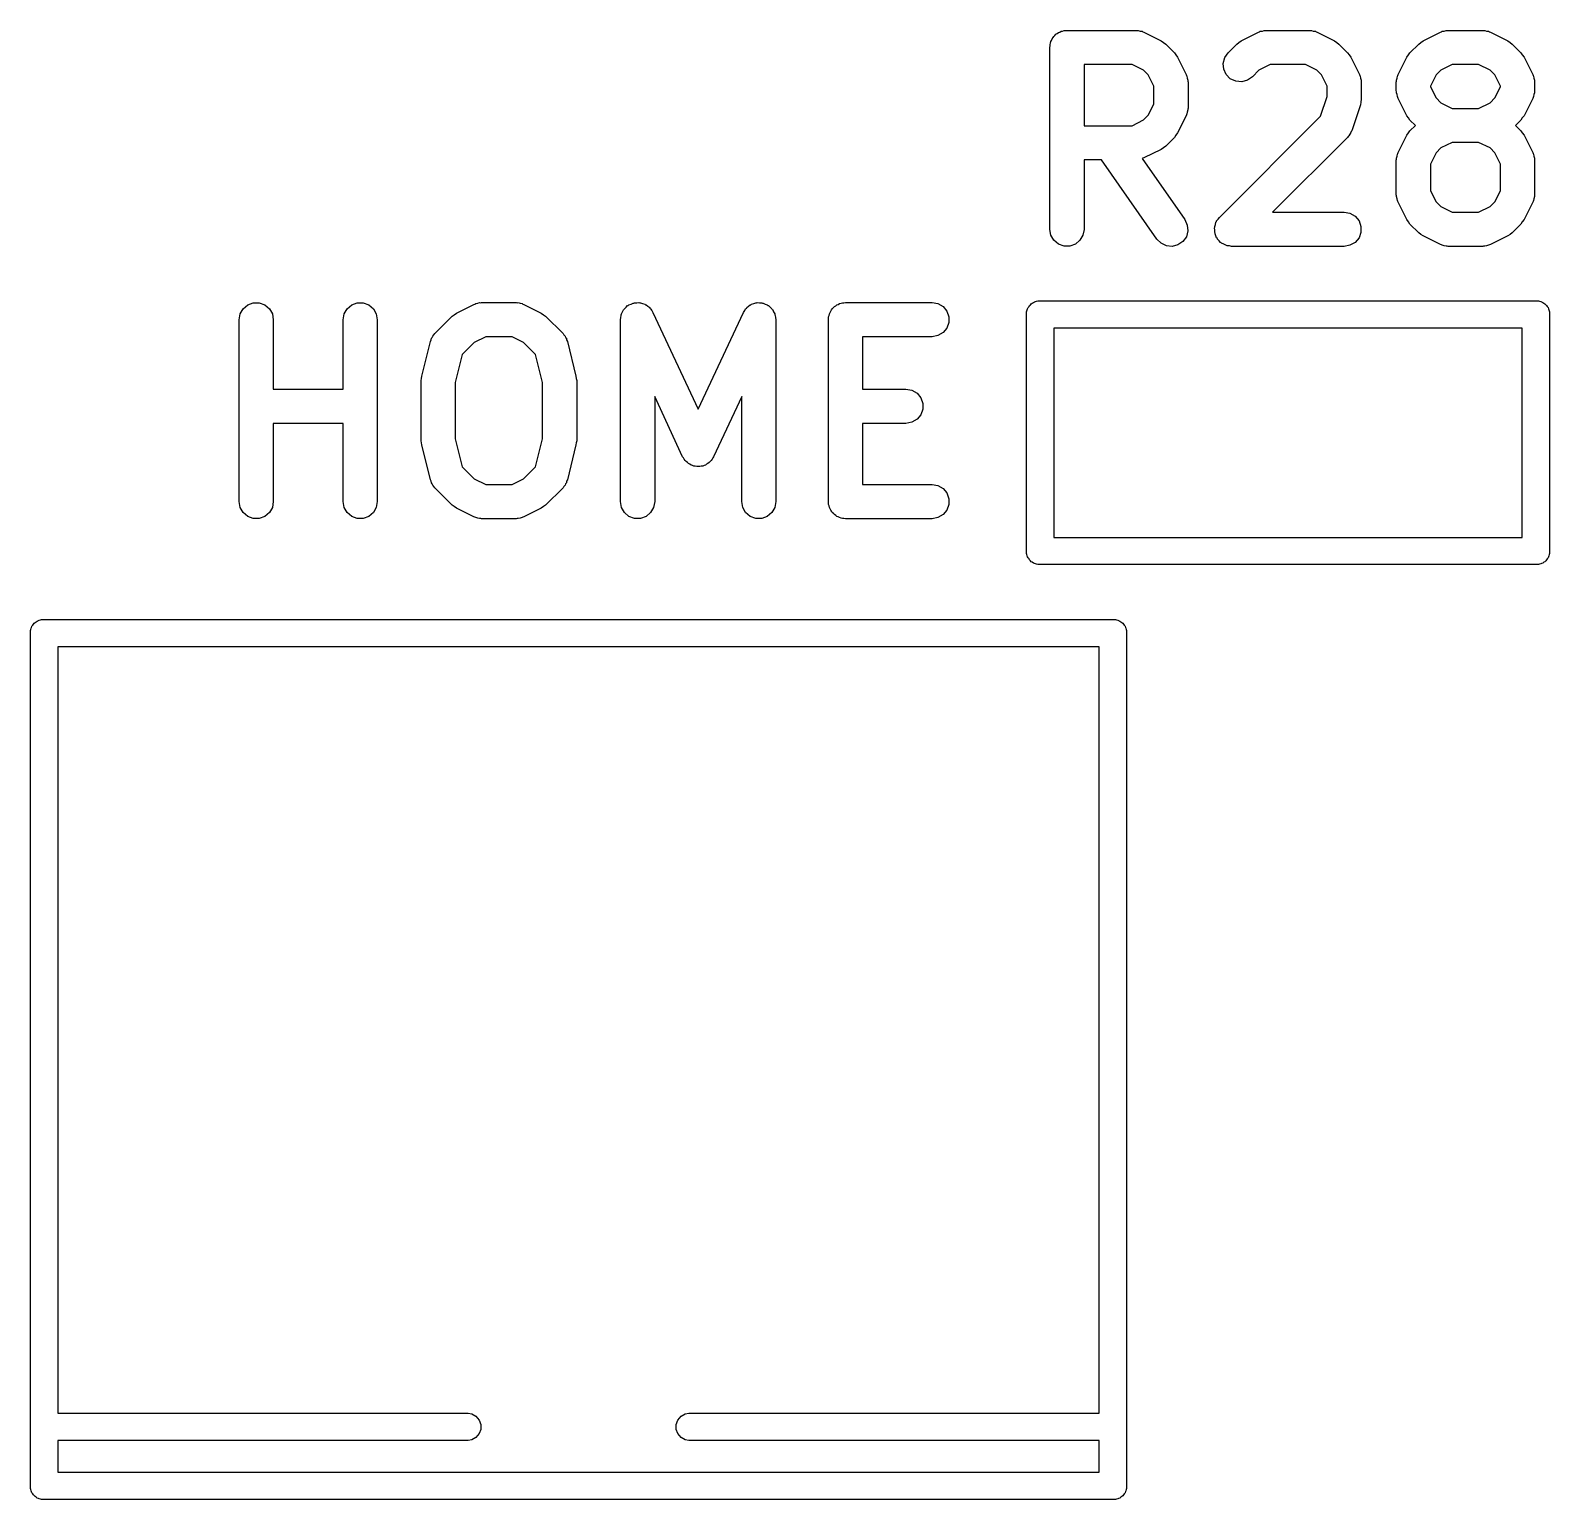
# Model space of a CAD drawing. Extents: x 553.3 to 630.8, y 408.7 to 458.1.
# Drawn here: x 566.86 to 573.54, y 410.67 to 417.13 of the extents above; entities that cross this region are included whole.
import ezdxf

# ---------------------------------------------------------------- set-up
doc = ezdxf.new("R2010")
doc.units = 0
doc.header["$MEASUREMENT"] = 0
doc.layers.add('BLACK', color=7, linetype='CONTINUOUS')

msp = doc.modelspace()

# ---------------------------------------------------------------- linework, layer by layer
at = {"layer": 'BLACK', "linetype": 'CONTINUOUS'}
for p, q in [((571.354, 417.096), (571.358, 417.101)), ((571.358, 417.101), (571.361, 417.106)), ((571.361, 417.106), (571.366, 417.111)), ((571.366, 417.111), (571.37, 417.116)), ((571.37, 417.116), (571.376, 417.119)), ((571.376, 417.119), (571.381, 417.123)), ((571.381, 417.123), (571.387, 417.125)), ((571.387, 417.125), (571.393, 417.129)), ((571.393, 417.129), (571.399, 417.13)), ((571.399, 417.13), (571.406, 417.132)), ((571.406, 417.132), (571.412, 417.132)), ((571.412, 417.132), (571.419, 417.133)), ((571.419, 417.133), (571.723, 417.133)), ((571.723, 417.133), (571.728, 417.132)), ((571.728, 417.132), (571.732, 417.133)), ((571.732, 417.133), (571.74, 417.13)), ((571.74, 417.13), (571.749, 417.129)), ((571.749, 417.129), (571.753, 417.126)), ((571.753, 417.126), (571.757, 417.125)), ((571.757, 417.125), (571.833, 417.087)), ((572.185, 417.087), (572.261, 417.125)), ((572.261, 417.125), (572.265, 417.126)), ((572.265, 417.126), (572.269, 417.129)), ((572.269, 417.129), (572.278, 417.13)), ((572.278, 417.13), (572.286, 417.133)), ((572.286, 417.133), (572.291, 417.132)), ((572.291, 417.132), (572.295, 417.133)), ((572.295, 417.133), (572.485, 417.133)), ((572.485, 417.133), (572.489, 417.132)), ((572.489, 417.132), (572.494, 417.133)), ((572.494, 417.133), (572.502, 417.13)), ((572.502, 417.13), (572.511, 417.129)), ((572.511, 417.129), (572.515, 417.126)), ((572.515, 417.126), (572.519, 417.125)), ((572.519, 417.125), (572.595, 417.087)), ((572.985, 417.087), (573.061, 417.125)), ((573.061, 417.125), (573.065, 417.126)), ((573.065, 417.126), (573.069, 417.129)), ((573.069, 417.129), (573.078, 417.13)), ((573.078, 417.13), (573.086, 417.133)), ((573.086, 417.133), (573.091, 417.132)), ((573.091, 417.132), (573.095, 417.133)), ((573.095, 417.133), (573.247, 417.133)), ((573.247, 417.133), (573.251, 417.132)), ((573.251, 417.132), (573.256, 417.133)), ((573.256, 417.133), (573.264, 417.13)), ((573.264, 417.13), (573.273, 417.129)), ((573.273, 417.129), (573.277, 417.126)), ((573.277, 417.126), (573.281, 417.125)), ((573.281, 417.125), (573.357, 417.087)), ((571.344, 417.058), (571.345, 417.065)), ((571.344, 416.258), (571.344, 417.058)), ((571.345, 417.071), (571.347, 417.077)), ((571.345, 417.065), (571.345, 417.071)), ((571.347, 417.077), (571.348, 417.084)), ((571.348, 417.084), (571.351, 417.089)), ((571.351, 417.089), (571.354, 417.096)), ((571.833, 417.087), (571.843, 417.08)), ((571.843, 417.08), (571.853, 417.073)), ((571.853, 417.073), (571.891, 417.035)), ((571.891, 417.035), (571.898, 417.025)), ((572.113, 417.014), (572.127, 417.035)), ((572.127, 417.035), (572.166, 417.073)), ((572.166, 417.073), (572.175, 417.08)), ((572.175, 417.08), (572.185, 417.087)), ((572.595, 417.087), (572.605, 417.08)), ((572.605, 417.08), (572.614, 417.073)), ((572.614, 417.073), (572.653, 417.035)), ((572.653, 417.035), (572.659, 417.025)), ((572.921, 417.025), (572.927, 417.035)), ((572.927, 417.035), (572.966, 417.073)), ((572.966, 417.073), (572.975, 417.08)), ((572.975, 417.08), (572.985, 417.087)), ((573.357, 417.087), (573.367, 417.08)), ((573.367, 417.08), (573.376, 417.073)), ((573.376, 417.073), (573.414, 417.035)), ((573.414, 417.035), (573.421, 417.025)), ((571.494, 416.983), (571.494, 416.714)), ((571.706, 416.983), (571.494, 416.983)), ((571.755, 416.958), (571.706, 416.983)), ((571.898, 417.025), (571.905, 417.015)), ((571.905, 417.015), (571.943, 416.939)), ((572.106, 416.988), (572.113, 417.014)), ((572.108, 416.962), (572.106, 416.988)), ((572.312, 416.983), (572.263, 416.958)), ((572.468, 416.983), (572.312, 416.983)), ((572.517, 416.958), (572.468, 416.983)), ((572.659, 417.025), (572.667, 417.015)), ((572.667, 417.015), (572.705, 416.939)), ((572.875, 416.939), (572.913, 417.015)), ((572.913, 417.015), (572.921, 417.025)), ((573.112, 416.983), (573.063, 416.958)), ((573.229, 416.983), (573.112, 416.983)), ((573.279, 416.958), (573.229, 416.983)), ((573.421, 417.025), (573.429, 417.015)), ((573.429, 417.015), (573.467, 416.939)), ((571.776, 416.937), (571.755, 416.958)), ((571.801, 416.888), (571.776, 416.937)), ((571.943, 416.939), (571.944, 416.935)), ((571.944, 416.935), (571.946, 416.931)), ((571.946, 416.931), (571.948, 416.923)), ((571.948, 416.923), (571.95, 416.914)), ((571.95, 416.914), (571.95, 416.91)), ((571.95, 416.91), (571.951, 416.906)), ((571.951, 416.906), (571.951, 416.791)), ((572.119, 416.939), (572.108, 416.962)), ((572.137, 416.92), (572.119, 416.939)), ((572.161, 416.909), (572.137, 416.92)), ((572.187, 416.907), (572.161, 416.909)), ((572.212, 416.914), (572.187, 416.907)), ((572.234, 416.929), (572.212, 416.914)), ((572.263, 416.958), (572.234, 416.929)), ((572.538, 416.937), (572.517, 416.958)), ((572.563, 416.888), (572.538, 416.937)), ((572.705, 416.939), (572.706, 416.935)), ((572.706, 416.935), (572.708, 416.931)), ((572.708, 416.931), (572.71, 416.923)), ((572.71, 416.923), (572.712, 416.914)), ((572.712, 416.914), (572.712, 416.91)), ((572.712, 416.91), (572.713, 416.906)), ((572.713, 416.906), (572.713, 416.83)), ((572.867, 416.906), (572.868, 416.91)), ((572.867, 416.868), (572.867, 416.906)), ((572.868, 416.914), (572.87, 416.923)), ((572.868, 416.91), (572.868, 416.914)), ((572.87, 416.923), (572.872, 416.931)), ((572.872, 416.931), (572.874, 416.935)), ((572.874, 416.935), (572.875, 416.939)), ((573.042, 416.937), (573.017, 416.888)), ((573.063, 416.958), (573.042, 416.937)), ((573.3, 416.937), (573.279, 416.958)), ((573.325, 416.888), (573.3, 416.937)), ((573.467, 416.939), (573.468, 416.935)), ((573.468, 416.935), (573.47, 416.931)), ((573.47, 416.931), (573.472, 416.923)), ((573.472, 416.923), (573.474, 416.914)), ((573.474, 416.914), (573.474, 416.91)), ((573.474, 416.91), (573.475, 416.906)), ((573.475, 416.906), (573.475, 416.868)), ((571.801, 416.809), (571.801, 416.888)), ((572.534, 416.756), (572.563, 416.842)), ((572.563, 416.842), (572.563, 416.888)), ((572.868, 416.863), (572.867, 416.868)), ((572.868, 416.859), (572.868, 416.863)), ((572.87, 416.851), (572.868, 416.859)), ((572.872, 416.842), (572.87, 416.851)), ((572.874, 416.838), (572.872, 416.842)), ((572.875, 416.834), (572.874, 416.838)), ((572.913, 416.758), (572.875, 416.834)), ((573.017, 416.888), (573.017, 416.885)), ((573.017, 416.885), (573.042, 416.836)), ((573.042, 416.836), (573.063, 416.815)), ((573.279, 416.815), (573.3, 416.836)), ((573.3, 416.836), (573.325, 416.885)), ((573.325, 416.885), (573.325, 416.888)), ((573.467, 416.834), (573.429, 416.758)), ((573.468, 416.838), (573.467, 416.834)), ((573.47, 416.842), (573.468, 416.838)), ((573.472, 416.851), (573.47, 416.842)), ((573.474, 416.859), (573.472, 416.851)), ((573.475, 416.868), (573.474, 416.863)), ((573.474, 416.863), (573.474, 416.859)), ((571.776, 416.76), (571.801, 416.809)), ((571.946, 416.766), (571.944, 416.762)), ((571.948, 416.774), (571.946, 416.766)), ((571.95, 416.783), (571.948, 416.774)), ((571.951, 416.791), (571.95, 416.787)), ((571.95, 416.787), (571.95, 416.783)), ((572.709, 416.806), (572.671, 416.692)), ((572.711, 416.818), (572.709, 416.806)), ((572.713, 416.83), (572.711, 416.818)), ((573.063, 416.815), (573.112, 416.79)), ((573.112, 416.79), (573.229, 416.79)), ((573.229, 416.79), (573.279, 416.815)), ((571.494, 416.714), (571.706, 416.714)), ((571.706, 416.714), (571.755, 416.739)), ((571.755, 416.739), (571.776, 416.76)), ((571.943, 416.758), (571.905, 416.682)), ((571.944, 416.762), (571.943, 416.758)), ((572.089, 416.311), (572.534, 416.756)), ((572.921, 416.748), (572.913, 416.758)), ((572.927, 416.738), (572.921, 416.748)), ((572.951, 416.715), (572.927, 416.738)), ((572.927, 416.692), (572.951, 416.715)), ((573.414, 416.738), (573.391, 416.715)), ((573.391, 416.715), (573.414, 416.692)), ((573.421, 416.748), (573.414, 416.738)), ((573.429, 416.758), (573.421, 416.748)), ((571.891, 416.662), (571.853, 416.624)), ((571.898, 416.672), (571.891, 416.662)), ((571.905, 416.682), (571.898, 416.672)), ((572.653, 416.662), (572.323, 416.333)), ((572.655, 416.666), (572.653, 416.662)), ((572.658, 416.669), (572.655, 416.666)), ((572.662, 416.676), (572.658, 416.669)), ((572.667, 416.684), (572.662, 416.676)), ((572.669, 416.688), (572.667, 416.684)), ((572.671, 416.692), (572.669, 416.688)), ((572.875, 416.596), (572.913, 416.673)), ((572.913, 416.673), (572.921, 416.682)), ((572.921, 416.682), (572.927, 416.692)), ((573.112, 416.64), (573.063, 416.616)), ((573.229, 416.64), (573.112, 416.64)), ((573.279, 416.616), (573.229, 416.64)), ((573.414, 416.692), (573.421, 416.682)), ((573.421, 416.682), (573.429, 416.673)), ((573.429, 416.673), (573.467, 416.596)), ((571.753, 416.571), (571.75, 416.569)), ((571.75, 416.569), (571.937, 416.301)), ((571.757, 416.572), (571.753, 416.571)), ((571.833, 416.61), (571.757, 416.572)), ((571.843, 416.617), (571.833, 416.61)), ((571.853, 416.624), (571.843, 416.617)), ((572.867, 416.563), (572.868, 416.567)), ((572.868, 416.571), (572.87, 416.58)), ((572.868, 416.567), (572.868, 416.571)), ((572.87, 416.58), (572.872, 416.589)), ((572.872, 416.589), (572.874, 416.592)), ((572.874, 416.592), (572.875, 416.596)), ((573.042, 416.595), (573.017, 416.545)), ((573.063, 416.616), (573.042, 416.595)), ((573.3, 416.595), (573.279, 416.616)), ((573.325, 416.545), (573.3, 416.595)), ((573.467, 416.596), (573.468, 416.592)), ((573.468, 416.592), (573.47, 416.589)), ((573.47, 416.589), (573.472, 416.58)), ((573.472, 416.58), (573.474, 416.571)), ((573.474, 416.571), (573.474, 416.567)), ((573.474, 416.567), (573.475, 416.563)), ((571.57, 416.564), (571.494, 416.564)), ((571.494, 416.564), (571.494, 416.258)), ((571.814, 416.215), (571.57, 416.564)), ((572.867, 416.41), (572.867, 416.563)), ((573.017, 416.545), (573.017, 416.428)), ((573.325, 416.428), (573.325, 416.545)), ((573.475, 416.563), (573.475, 416.41)), ((572.868, 416.406), (572.867, 416.41)), ((572.868, 416.402), (572.868, 416.406)), ((572.87, 416.393), (572.868, 416.402)), ((572.872, 416.385), (572.87, 416.393)), ((572.874, 416.381), (572.872, 416.385)), ((572.875, 416.377), (572.874, 416.381)), ((572.913, 416.301), (572.875, 416.377)), ((573.017, 416.428), (573.042, 416.379)), ((573.042, 416.379), (573.063, 416.358)), ((573.279, 416.358), (573.3, 416.379)), ((573.3, 416.379), (573.325, 416.428)), ((573.467, 416.377), (573.429, 416.301)), ((573.468, 416.381), (573.467, 416.377)), ((573.47, 416.385), (573.468, 416.381)), ((573.472, 416.393), (573.47, 416.385)), ((573.474, 416.402), (573.472, 416.393)), ((573.475, 416.41), (573.474, 416.406)), ((573.474, 416.406), (573.474, 416.402)), ((571.937, 416.301), (571.948, 416.277)), ((572.077, 416.296), (572.084, 416.303)), ((572.084, 416.303), (572.089, 416.311)), ((572.323, 416.333), (572.638, 416.333)), ((572.638, 416.333), (572.663, 416.329)), ((572.663, 416.329), (572.686, 416.316)), ((572.686, 416.316), (572.703, 416.296)), ((572.921, 416.291), (572.913, 416.301)), ((573.063, 416.358), (573.112, 416.333)), ((573.112, 416.333), (573.229, 416.333)), ((573.229, 416.333), (573.279, 416.358)), ((573.429, 416.301), (573.421, 416.291)), ((571.348, 416.232), (571.344, 416.258)), ((571.361, 416.21), (571.348, 416.232)), ((571.489, 416.232), (571.476, 416.21)), ((571.494, 416.258), (571.489, 416.232)), ((571.95, 416.252), (571.944, 416.226)), ((571.948, 416.277), (571.95, 416.252)), ((572.068, 416.265), (572.069, 416.268)), ((572.069, 416.255), (572.068, 416.265)), ((572.069, 416.271), (572.072, 416.28)), ((572.069, 416.268), (572.069, 416.271)), ((572.069, 416.245), (572.069, 416.255)), ((572.07, 416.242), (572.069, 416.245)), ((572.07, 416.239), (572.07, 416.242)), ((572.074, 416.23), (572.07, 416.239)), ((572.072, 416.28), (572.074, 416.29)), ((572.074, 416.29), (572.076, 416.292)), ((572.076, 416.292), (572.077, 416.296)), ((572.703, 416.296), (572.711, 416.271)), ((572.711, 416.245), (572.703, 416.221)), ((572.711, 416.271), (572.711, 416.245)), ((572.927, 416.281), (572.921, 416.291)), ((572.966, 416.243), (572.927, 416.281)), ((572.975, 416.236), (572.966, 416.243)), ((572.985, 416.229), (572.975, 416.236)), ((573.367, 416.236), (573.357, 416.229)), ((573.376, 416.243), (573.367, 416.236)), ((573.414, 416.281), (573.376, 416.243)), ((573.421, 416.291), (573.414, 416.281)), ((571.381, 416.193), (571.361, 416.21)), ((571.406, 416.184), (571.381, 416.193)), ((571.432, 416.184), (571.406, 416.184)), ((571.456, 416.193), (571.432, 416.184)), ((571.476, 416.21), (571.456, 416.193)), ((571.833, 416.197), (571.814, 416.215)), ((571.856, 416.186), (571.833, 416.197)), ((571.882, 416.183), (571.856, 416.186)), ((571.907, 416.19), (571.882, 416.183)), ((571.929, 416.205), (571.907, 416.19)), ((571.944, 416.226), (571.929, 416.205)), ((572.077, 416.221), (572.074, 416.23)), ((572.08, 416.218), (572.077, 416.221)), ((572.081, 416.215), (572.08, 416.218)), ((572.088, 416.208), (572.081, 416.215)), ((572.094, 416.201), (572.088, 416.208)), ((572.097, 416.199), (572.094, 416.201)), ((572.099, 416.197), (572.097, 416.199)), ((572.108, 416.193), (572.099, 416.197)), ((572.117, 416.188), (572.108, 416.193)), ((572.12, 416.187), (572.117, 416.188)), ((572.123, 416.186), (572.12, 416.187)), ((572.133, 416.185), (572.123, 416.186)), ((572.142, 416.183), (572.133, 416.185)), ((572.638, 416.183), (572.142, 416.183)), ((572.663, 416.188), (572.638, 416.183)), ((572.686, 416.201), (572.663, 416.188)), ((572.703, 416.221), (572.686, 416.201)), ((573.061, 416.191), (572.985, 416.229)), ((573.065, 416.19), (573.061, 416.191)), ((573.069, 416.188), (573.065, 416.19)), ((573.078, 416.186), (573.069, 416.188)), ((573.086, 416.184), (573.078, 416.186)), ((573.091, 416.184), (573.086, 416.184)), ((573.095, 416.183), (573.091, 416.184)), ((573.247, 416.183), (573.095, 416.183)), ((573.251, 416.184), (573.247, 416.183)), ((573.256, 416.184), (573.251, 416.184)), ((573.264, 416.186), (573.256, 416.184)), ((573.273, 416.188), (573.264, 416.186)), ((573.277, 416.19), (573.273, 416.188)), ((573.281, 416.191), (573.277, 416.19)), ((573.357, 416.229), (573.281, 416.191)), ((567.784, 415.887), (567.797, 415.909)), ((567.797, 415.909), (567.817, 415.926)), ((567.817, 415.926), (567.841, 415.935)), ((567.841, 415.935), (567.867, 415.935)), ((567.867, 415.935), (567.892, 415.926)), ((567.892, 415.926), (567.912, 415.909)), ((567.912, 415.909), (567.925, 415.887)), ((568.241, 415.887), (568.254, 415.909)), ((568.254, 415.909), (568.274, 415.926)), ((568.274, 415.926), (568.298, 415.935)), ((568.298, 415.935), (568.324, 415.935)), ((568.324, 415.935), (568.349, 415.926)), ((568.349, 415.926), (568.369, 415.909)), ((568.369, 415.909), (568.382, 415.887)), ((568.735, 415.89), (568.811, 415.928)), ((568.811, 415.928), (568.815, 415.929)), ((568.815, 415.929), (568.819, 415.932)), ((568.819, 415.932), (568.828, 415.933)), ((568.828, 415.933), (568.836, 415.936)), ((568.836, 415.936), (568.841, 415.935)), ((568.841, 415.935), (568.845, 415.936)), ((568.845, 415.936), (568.997, 415.936)), ((568.997, 415.936), (569.001, 415.935)), ((569.001, 415.935), (569.006, 415.936)), ((569.006, 415.936), (569.014, 415.933)), ((569.014, 415.933), (569.023, 415.932)), ((569.023, 415.932), (569.027, 415.929)), ((569.027, 415.929), (569.031, 415.928)), ((569.031, 415.928), (569.107, 415.89)), ((569.465, 415.895), (569.469, 415.904)), ((569.469, 415.904), (569.471, 415.906)), ((569.471, 415.906), (569.473, 415.909)), ((569.473, 415.909), (569.481, 415.916)), ((569.481, 415.916), (569.487, 415.923)), ((569.487, 415.923), (569.49, 415.924)), ((569.49, 415.924), (569.493, 415.926)), ((569.493, 415.926), (569.502, 415.929)), ((569.502, 415.929), (569.511, 415.934)), ((569.511, 415.934), (569.514, 415.934)), ((569.514, 415.934), (569.517, 415.935)), ((569.517, 415.935), (569.527, 415.935)), ((569.527, 415.935), (569.537, 415.936)), ((569.537, 415.936), (569.54, 415.935)), ((569.54, 415.935), (569.544, 415.935)), ((569.544, 415.935), (569.553, 415.932)), ((569.553, 415.932), (569.562, 415.929)), ((569.562, 415.929), (569.565, 415.927)), ((569.565, 415.927), (569.568, 415.926)), ((569.568, 415.926), (569.576, 415.92)), ((569.576, 415.92), (569.584, 415.914)), ((569.584, 415.914), (569.585, 415.911)), ((569.585, 415.911), (569.588, 415.909)), ((569.588, 415.909), (569.593, 415.901)), ((569.593, 415.901), (569.598, 415.893)), ((569.996, 415.893), (570.002, 415.901)), ((570.002, 415.901), (570.006, 415.909)), ((570.006, 415.909), (570.009, 415.911)), ((570.009, 415.911), (570.011, 415.914)), ((570.011, 415.914), (570.019, 415.92)), ((570.019, 415.92), (570.026, 415.926)), ((570.026, 415.926), (570.029, 415.927)), ((570.029, 415.927), (570.032, 415.929)), ((570.032, 415.929), (570.042, 415.932)), ((570.042, 415.932), (570.051, 415.935)), ((570.051, 415.935), (570.054, 415.935)), ((570.054, 415.935), (570.057, 415.936)), ((570.057, 415.936), (570.067, 415.935)), ((570.067, 415.935), (570.077, 415.935)), ((570.077, 415.935), (570.08, 415.934)), ((570.08, 415.934), (570.083, 415.934)), ((570.083, 415.934), (570.092, 415.929)), ((570.092, 415.929), (570.101, 415.926)), ((570.101, 415.926), (570.104, 415.924)), ((570.104, 415.924), (570.107, 415.923)), ((570.107, 415.923), (570.114, 415.916)), ((570.114, 415.916), (570.121, 415.909)), ((570.121, 415.909), (570.123, 415.906)), ((570.123, 415.906), (570.125, 415.904)), ((570.125, 415.904), (570.129, 415.895)), ((570.378, 415.892), (570.38, 415.899)), ((570.38, 415.899), (570.384, 415.904)), ((570.384, 415.904), (570.387, 415.909)), ((570.387, 415.909), (570.392, 415.914)), ((570.392, 415.914), (570.397, 415.919)), ((570.397, 415.919), (570.402, 415.922)), ((570.402, 415.922), (570.407, 415.926)), ((570.407, 415.926), (570.413, 415.928)), ((570.413, 415.928), (570.419, 415.932)), ((570.419, 415.932), (570.426, 415.933)), ((570.426, 415.933), (570.432, 415.935)), ((570.432, 415.935), (570.438, 415.935)), ((570.438, 415.935), (570.445, 415.936)), ((570.445, 415.936), (570.826, 415.936)), ((570.826, 415.936), (570.851, 415.932)), ((570.851, 415.932), (570.874, 415.919)), ((570.874, 415.919), (570.891, 415.899)), ((570.891, 415.899), (570.9, 415.874)), ((571.241, 415.895), (571.243, 415.9)), ((571.243, 415.9), (571.244, 415.905)), ((571.244, 415.905), (571.246, 415.909)), ((571.246, 415.909), (571.248, 415.914)), ((571.248, 415.914), (571.252, 415.919)), ((571.252, 415.919), (571.254, 415.923)), ((571.254, 415.923), (571.258, 415.927)), ((571.258, 415.927), (571.262, 415.931)), ((571.262, 415.931), (571.266, 415.933)), ((571.266, 415.933), (571.271, 415.937)), ((571.271, 415.937), (571.276, 415.939)), ((571.276, 415.939), (571.28, 415.941)), ((571.28, 415.941), (571.285, 415.942)), ((571.285, 415.942), (571.29, 415.944)), ((571.29, 415.944), (571.296, 415.944)), ((571.296, 415.944), (571.296, 415.944)), ((571.296, 415.944), (573.486, 415.944)), ((573.486, 415.944), (573.486, 415.944)), ((573.486, 415.944), (573.492, 415.944)), ((573.492, 415.944), (573.497, 415.942)), ((573.497, 415.942), (573.502, 415.941)), ((573.502, 415.941), (573.506, 415.939)), ((573.506, 415.939), (573.511, 415.937)), ((573.511, 415.937), (573.516, 415.933)), ((573.516, 415.933), (573.52, 415.931)), ((573.52, 415.931), (573.524, 415.927)), ((573.524, 415.927), (573.528, 415.923)), ((573.528, 415.923), (573.53, 415.919)), ((573.53, 415.919), (573.534, 415.914)), ((573.534, 415.914), (573.536, 415.909)), ((573.536, 415.909), (573.538, 415.905)), ((573.538, 415.905), (573.539, 415.9)), ((573.539, 415.9), (573.541, 415.895)), ((567.779, 415.861), (567.784, 415.887)), ((567.779, 415.061), (567.779, 415.861)), ((567.925, 415.887), (567.929, 415.861)), ((567.929, 415.861), (567.929, 415.555)), ((568.236, 415.861), (568.241, 415.887)), ((568.236, 415.555), (568.236, 415.861)), ((568.382, 415.887), (568.386, 415.861)), ((568.386, 415.861), (568.386, 415.061)), ((568.639, 415.8), (568.716, 415.876)), ((568.716, 415.876), (568.725, 415.883)), ((568.725, 415.883), (568.735, 415.89)), ((569.107, 415.89), (569.117, 415.883)), ((569.117, 415.883), (569.126, 415.876)), ((569.126, 415.876), (569.203, 415.8)), ((569.456, 415.861), (569.457, 415.871)), ((569.456, 415.061), (569.456, 415.861)), ((569.457, 415.871), (569.458, 415.88)), ((569.458, 415.88), (569.459, 415.883)), ((569.459, 415.883), (569.46, 415.887)), ((569.46, 415.887), (569.465, 415.895)), ((569.598, 415.893), (569.797, 415.467)), ((569.797, 415.467), (569.996, 415.893)), ((570.129, 415.895), (570.134, 415.887)), ((570.134, 415.887), (570.135, 415.883)), ((570.135, 415.883), (570.136, 415.88)), ((570.136, 415.88), (570.137, 415.871)), ((570.137, 415.871), (570.139, 415.861)), ((570.139, 415.861), (570.139, 415.061)), ((570.37, 415.861), (570.371, 415.868)), ((570.37, 415.061), (570.37, 415.861)), ((570.371, 415.874), (570.373, 415.88)), ((570.371, 415.868), (570.371, 415.874)), ((570.373, 415.88), (570.374, 415.887)), ((570.374, 415.887), (570.378, 415.892)), ((570.9, 415.848), (570.891, 415.824)), ((570.9, 415.874), (570.9, 415.848)), ((571.241, 415.889), (571.241, 415.895)), ((571.241, 414.855), (571.241, 415.889)), ((571.241, 415.889), (571.241, 415.889)), ((573.541, 415.895), (573.541, 415.889)), ((573.541, 415.889), (573.541, 415.889)), ((573.541, 415.889), (573.541, 414.839)), ((568.582, 415.613), (568.62, 415.765)), ((568.62, 415.765), (568.623, 415.772)), ((568.623, 415.772), (568.624, 415.779)), ((568.624, 415.779), (568.628, 415.783)), ((568.628, 415.783), (568.63, 415.789)), ((568.63, 415.789), (568.635, 415.794)), ((568.635, 415.794), (568.639, 415.8)), ((568.863, 415.786), (568.813, 415.761)), ((568.979, 415.786), (568.863, 415.786)), ((569.029, 415.761), (568.979, 415.786)), ((569.203, 415.8), (569.207, 415.794)), ((569.207, 415.794), (569.212, 415.789)), ((569.212, 415.789), (569.214, 415.783)), ((569.214, 415.783), (569.218, 415.779)), ((569.218, 415.779), (569.219, 415.772)), ((569.219, 415.772), (569.222, 415.765)), ((569.222, 415.765), (569.26, 415.613)), ((570.826, 415.786), (570.52, 415.786)), ((570.52, 415.786), (570.52, 415.555)), ((570.851, 415.791), (570.826, 415.786)), ((570.874, 415.804), (570.851, 415.791)), ((570.891, 415.824), (570.874, 415.804)), ((573.421, 415.824), (571.361, 415.824)), ((571.361, 415.824), (571.361, 414.904)), ((573.421, 414.904), (573.421, 415.824)), ((568.76, 415.708), (568.729, 415.585)), ((568.813, 415.761), (568.76, 415.708)), ((569.082, 415.708), (569.029, 415.761)), ((569.113, 415.585), (569.082, 415.708)), ((568.579, 415.594), (568.581, 415.603)), ((568.579, 415.328), (568.579, 415.594)), ((568.581, 415.603), (568.582, 415.613)), ((568.729, 415.585), (568.729, 415.337)), ((569.113, 415.337), (569.113, 415.585)), ((569.26, 415.613), (569.261, 415.603)), ((569.261, 415.603), (569.263, 415.594)), ((569.263, 415.594), (569.263, 415.328)), ((567.929, 415.555), (568.236, 415.555)), ((569.729, 415.258), (569.606, 415.523)), ((569.606, 415.523), (569.606, 415.061)), ((569.989, 415.523), (569.865, 415.258)), ((569.989, 415.061), (569.989, 415.523)), ((570.52, 415.555), (570.711, 415.555)), ((570.711, 415.555), (570.737, 415.551)), ((570.737, 415.551), (570.76, 415.538)), ((570.76, 415.538), (570.776, 415.518)), ((570.776, 415.518), (570.785, 415.493)), ((570.776, 415.443), (570.76, 415.423)), ((570.785, 415.467), (570.776, 415.443)), ((570.785, 415.493), (570.785, 415.467)), ((568.236, 415.405), (567.929, 415.405)), ((567.929, 415.405), (567.929, 415.061)), ((568.236, 415.061), (568.236, 415.405)), ((570.711, 415.405), (570.52, 415.405)), ((570.52, 415.405), (570.52, 415.136)), ((570.737, 415.41), (570.711, 415.405)), ((570.76, 415.423), (570.737, 415.41)), ((568.581, 415.319), (568.579, 415.328)), ((568.582, 415.31), (568.581, 415.319)), ((568.62, 415.157), (568.582, 415.31)), ((568.729, 415.337), (568.76, 415.214)), ((569.082, 415.214), (569.113, 415.337)), ((569.26, 415.31), (569.222, 415.157)), ((569.261, 415.319), (569.26, 415.31)), ((569.263, 415.328), (569.261, 415.319)), ((569.733, 415.253), (569.729, 415.258)), ((569.736, 415.247), (569.733, 415.253)), ((569.74, 415.242), (569.736, 415.247)), ((569.744, 415.237), (569.74, 415.242)), ((569.75, 415.233), (569.744, 415.237)), ((569.754, 415.228), (569.75, 415.233)), ((569.845, 415.233), (569.84, 415.228)), ((569.85, 415.237), (569.845, 415.233)), ((569.854, 415.242), (569.85, 415.237)), ((569.859, 415.247), (569.854, 415.242)), ((569.861, 415.253), (569.859, 415.247)), ((569.865, 415.258), (569.861, 415.253)), ((568.76, 415.214), (568.813, 415.161)), ((569.029, 415.161), (569.082, 415.214)), ((569.76, 415.225), (569.754, 415.228)), ((569.766, 415.222), (569.76, 415.225)), ((569.772, 415.22), (569.766, 415.222)), ((569.778, 415.217), (569.772, 415.22)), ((569.784, 415.217), (569.778, 415.217)), ((569.791, 415.215), (569.784, 415.217)), ((569.797, 415.216), (569.791, 415.215)), ((569.804, 415.215), (569.797, 415.216)), ((569.81, 415.217), (569.804, 415.215)), ((569.817, 415.217), (569.81, 415.217)), ((569.823, 415.22), (569.817, 415.217)), ((569.829, 415.222), (569.823, 415.22)), ((569.834, 415.225), (569.829, 415.222)), ((569.84, 415.228), (569.834, 415.225)), ((568.623, 415.151), (568.62, 415.157)), ((568.624, 415.144), (568.623, 415.151)), ((568.628, 415.139), (568.624, 415.144)), ((568.63, 415.133), (568.628, 415.139)), ((568.635, 415.128), (568.63, 415.133)), ((568.639, 415.122), (568.635, 415.128)), ((568.716, 415.046), (568.639, 415.122)), ((568.813, 415.161), (568.863, 415.136)), ((568.863, 415.136), (568.979, 415.136)), ((568.979, 415.136), (569.029, 415.161)), ((569.203, 415.122), (569.126, 415.046)), ((569.207, 415.128), (569.203, 415.122)), ((569.212, 415.133), (569.207, 415.128)), ((569.214, 415.139), (569.212, 415.133)), ((569.218, 415.144), (569.214, 415.139)), ((569.219, 415.151), (569.218, 415.144)), ((569.222, 415.157), (569.219, 415.151)), ((570.52, 415.136), (570.826, 415.136)), ((570.826, 415.136), (570.851, 415.132)), ((570.851, 415.132), (570.874, 415.119)), ((570.874, 415.119), (570.891, 415.099)), ((570.891, 415.099), (570.9, 415.074)), ((567.784, 415.035), (567.779, 415.061)), ((567.797, 415.013), (567.784, 415.035)), ((567.925, 415.035), (567.912, 415.013)), ((567.929, 415.061), (567.925, 415.035)), ((568.241, 415.035), (568.236, 415.061)), ((568.254, 415.013), (568.241, 415.035)), ((568.382, 415.035), (568.369, 415.013)), ((568.386, 415.061), (568.382, 415.035)), ((568.725, 415.039), (568.716, 415.046)), ((568.735, 415.032), (568.725, 415.039)), ((568.811, 414.994), (568.735, 415.032)), ((569.107, 415.032), (569.031, 414.994)), ((569.117, 415.039), (569.107, 415.032)), ((569.126, 415.046), (569.117, 415.039)), ((569.46, 415.035), (569.456, 415.061)), ((569.473, 415.013), (569.46, 415.035)), ((569.601, 415.035), (569.588, 415.013)), ((569.606, 415.061), (569.601, 415.035)), ((569.993, 415.035), (569.989, 415.061)), ((570.006, 415.013), (569.993, 415.035)), ((570.134, 415.035), (570.121, 415.013)), ((570.139, 415.061), (570.134, 415.035)), ((570.371, 415.055), (570.37, 415.061)), ((570.371, 415.048), (570.371, 415.055)), ((570.373, 415.042), (570.371, 415.048)), ((570.374, 415.035), (570.373, 415.042)), ((570.378, 415.03), (570.374, 415.035)), ((570.38, 415.024), (570.378, 415.03)), ((570.9, 415.048), (570.891, 415.024)), ((570.9, 415.074), (570.9, 415.048)), ((567.817, 414.996), (567.797, 415.013)), ((567.841, 414.987), (567.817, 414.996)), ((567.867, 414.987), (567.841, 414.987)), ((567.892, 414.996), (567.867, 414.987)), ((567.912, 415.013), (567.892, 414.996)), ((568.274, 414.996), (568.254, 415.013)), ((568.298, 414.987), (568.274, 414.996)), ((568.324, 414.987), (568.298, 414.987)), ((568.349, 414.996), (568.324, 414.987)), ((568.369, 415.013), (568.349, 414.996)), ((568.815, 414.993), (568.811, 414.994)), ((568.819, 414.991), (568.815, 414.993)), ((568.828, 414.989), (568.819, 414.991)), ((568.836, 414.987), (568.828, 414.989)), ((568.841, 414.987), (568.836, 414.987)), ((568.845, 414.986), (568.841, 414.987)), ((568.997, 414.986), (568.845, 414.986)), ((569.001, 414.987), (568.997, 414.986)), ((569.006, 414.987), (569.001, 414.987)), ((569.014, 414.989), (569.006, 414.987)), ((569.023, 414.991), (569.014, 414.989)), ((569.027, 414.993), (569.023, 414.991)), ((569.031, 414.994), (569.027, 414.993)), ((569.493, 414.996), (569.473, 415.013)), ((569.517, 414.987), (569.493, 414.996)), ((569.544, 414.987), (569.517, 414.987)), ((569.568, 414.996), (569.544, 414.987)), ((569.588, 415.013), (569.568, 414.996)), ((570.026, 414.996), (570.006, 415.013)), ((570.051, 414.987), (570.026, 414.996)), ((570.077, 414.987), (570.051, 414.987)), ((570.101, 414.996), (570.077, 414.987)), ((570.121, 415.013), (570.101, 414.996)), ((570.384, 415.019), (570.38, 415.024)), ((570.387, 415.013), (570.384, 415.019)), ((570.392, 415.009), (570.387, 415.013)), ((570.397, 415.004), (570.392, 415.009)), ((570.402, 415), (570.397, 415.004)), ((570.407, 414.996), (570.402, 415)), ((570.413, 414.994), (570.407, 414.996)), ((570.419, 414.991), (570.413, 414.994)), ((570.426, 414.989), (570.419, 414.991)), ((570.432, 414.987), (570.426, 414.989)), ((570.438, 414.987), (570.432, 414.987)), ((570.445, 414.986), (570.438, 414.987)), ((570.826, 414.986), (570.445, 414.986)), ((570.851, 414.991), (570.826, 414.986)), ((570.874, 415.004), (570.851, 414.991)), ((570.891, 415.024), (570.874, 415.004)), ((571.361, 414.904), (573.421, 414.904)), ((571.241, 414.833), (571.241, 414.855)), ((571.243, 414.828), (571.241, 414.833)), ((573.541, 414.833), (573.539, 414.828)), ((573.541, 414.839), (573.541, 414.839)), ((573.541, 414.839), (573.541, 414.833)), ((571.244, 414.823), (571.243, 414.828)), ((571.246, 414.819), (571.244, 414.823)), ((571.248, 414.814), (571.246, 414.819)), ((571.252, 414.809), (571.248, 414.814)), ((571.254, 414.805), (571.252, 414.809)), ((571.258, 414.801), (571.254, 414.805)), ((571.262, 414.797), (571.258, 414.801)), ((571.266, 414.795), (571.262, 414.797)), ((571.271, 414.791), (571.266, 414.795)), ((571.276, 414.789), (571.271, 414.791)), ((571.28, 414.787), (571.276, 414.789)), ((571.285, 414.786), (571.28, 414.787)), ((571.29, 414.784), (571.285, 414.786)), ((571.296, 414.784), (571.29, 414.784)), ((573.486, 414.784), (571.296, 414.784)), ((571.296, 414.784), (571.296, 414.784)), ((573.492, 414.784), (573.486, 414.784)), ((573.486, 414.784), (573.486, 414.784)), ((573.497, 414.786), (573.492, 414.784)), ((573.502, 414.787), (573.497, 414.786)), ((573.506, 414.789), (573.502, 414.787)), ((573.511, 414.791), (573.506, 414.789)), ((573.516, 414.795), (573.511, 414.791)), ((573.52, 414.797), (573.516, 414.795)), ((573.524, 414.801), (573.52, 414.797)), ((573.528, 414.805), (573.524, 414.801)), ((573.53, 414.809), (573.528, 414.805)), ((573.534, 414.814), (573.53, 414.809)), ((573.536, 414.819), (573.534, 414.814)), ((573.538, 414.823), (573.536, 414.819)), ((573.539, 414.828), (573.538, 414.823)), ((566.861, 414.494), (566.863, 414.499)), ((566.863, 414.499), (566.864, 414.504)), ((566.864, 414.504), (566.866, 414.508)), ((566.866, 414.508), (566.868, 414.513)), ((566.868, 414.513), (566.872, 414.518)), ((566.872, 414.518), (566.874, 414.522)), ((566.874, 414.522), (566.878, 414.526)), ((566.878, 414.526), (566.882, 414.53)), ((566.882, 414.53), (566.886, 414.532)), ((566.886, 414.532), (566.891, 414.536)), ((566.891, 414.536), (566.896, 414.538)), ((566.896, 414.538), (566.9, 414.54)), ((566.9, 414.54), (566.905, 414.541)), ((566.905, 414.541), (566.91, 414.543)), ((566.91, 414.543), (566.916, 414.543)), ((566.916, 414.543), (566.916, 414.543)), ((566.916, 414.543), (571.626, 414.543)), ((571.626, 414.543), (571.632, 414.543)), ((571.626, 414.543), (571.626, 414.543)), ((571.632, 414.543), (571.637, 414.541)), ((571.637, 414.541), (571.642, 414.54)), ((571.642, 414.54), (571.646, 414.538)), ((571.646, 414.538), (571.651, 414.536)), ((571.651, 414.536), (571.656, 414.532)), ((571.656, 414.532), (571.66, 414.53)), ((571.66, 414.53), (571.664, 414.526)), ((571.664, 414.526), (571.668, 414.522)), ((571.668, 414.522), (571.67, 414.518)), ((571.67, 414.518), (571.674, 414.513)), ((571.674, 414.513), (571.676, 414.508)), ((571.676, 414.508), (571.678, 414.504)), ((571.678, 414.504), (571.679, 414.499)), ((571.679, 414.499), (571.681, 414.494)), ((566.861, 414.488), (566.861, 414.494)), ((566.861, 410.728), (566.861, 414.488)), ((571.681, 414.494), (571.681, 414.488)), ((571.681, 414.488), (571.681, 414.488)), ((571.681, 414.488), (571.681, 410.728)), ((566.981, 414.423), (566.981, 411.053)), ((571.561, 414.423), (566.981, 414.423)), ((571.561, 411.053), (571.561, 414.423)), ((566.981, 411.053), (568.786, 411.053)), ((568.786, 411.053), (568.802, 411.05)), ((568.802, 411.05), (568.82, 411.04)), ((568.82, 411.04), (568.834, 411.023)), ((568.834, 411.023), (568.841, 411.004)), ((569.701, 411.004), (569.708, 411.023)), ((569.708, 411.023), (569.722, 411.04)), ((569.722, 411.04), (569.74, 411.05)), ((569.74, 411.05), (569.756, 411.053)), ((569.756, 411.053), (571.561, 411.053)), ((568.834, 410.963), (568.82, 410.946)), ((568.841, 410.982), (568.834, 410.963)), ((568.841, 411.004), (568.841, 410.982)), ((569.701, 410.982), (569.701, 411.004)), ((569.708, 410.963), (569.701, 410.982)), ((569.722, 410.946), (569.708, 410.963)), ((568.786, 410.933), (566.981, 410.933)), ((566.981, 410.933), (566.981, 410.793)), ((568.802, 410.936), (568.786, 410.933)), ((568.82, 410.946), (568.802, 410.936)), ((569.74, 410.936), (569.722, 410.946)), ((569.756, 410.933), (569.74, 410.936)), ((571.561, 410.933), (569.756, 410.933)), ((571.561, 410.793), (571.561, 410.933)), ((566.981, 410.793), (571.561, 410.793)), ((566.861, 410.722), (566.861, 410.728)), ((566.861, 410.728), (566.861, 410.728)), ((566.863, 410.717), (566.861, 410.722)), ((566.864, 410.712), (566.863, 410.717)), ((566.866, 410.707), (566.864, 410.712)), ((566.868, 410.703), (566.866, 410.707)), ((566.872, 410.699), (566.868, 410.703)), ((566.874, 410.694), (566.872, 410.699)), ((566.879, 410.69), (566.874, 410.694)), ((566.882, 410.686), (566.879, 410.69)), ((571.664, 410.69), (571.66, 410.686)), ((571.668, 410.694), (571.664, 410.69)), ((571.67, 410.698), (571.668, 410.694)), ((571.674, 410.703), (571.67, 410.698)), ((571.676, 410.708), (571.674, 410.703)), ((571.678, 410.712), (571.676, 410.708)), ((571.679, 410.717), (571.678, 410.712)), ((571.681, 410.722), (571.679, 410.717)), ((571.681, 410.728), (571.681, 410.728)), ((571.681, 410.728), (571.681, 410.722)), ((566.886, 410.684), (566.882, 410.686)), ((566.891, 410.68), (566.886, 410.684)), ((566.896, 410.678), (566.891, 410.68)), ((566.9, 410.676), (566.896, 410.678)), ((566.905, 410.675), (566.9, 410.676)), ((566.91, 410.673), (566.905, 410.675)), ((566.932, 410.673), (566.91, 410.673)), ((571.61, 410.673), (566.932, 410.673)), ((566.932, 410.673), (566.932, 410.673)), ((571.632, 410.673), (571.61, 410.673)), ((571.61, 410.673), (571.61, 410.673)), ((571.637, 410.675), (571.632, 410.673)), ((571.642, 410.676), (571.637, 410.675)), ((571.646, 410.678), (571.642, 410.676)), ((571.651, 410.68), (571.646, 410.678)), ((571.656, 410.684), (571.651, 410.68)), ((571.66, 410.686), (571.656, 410.684))]:
    msp.add_line(p, q, dxfattribs=at)

doc.saveas('drawing.dxf')
